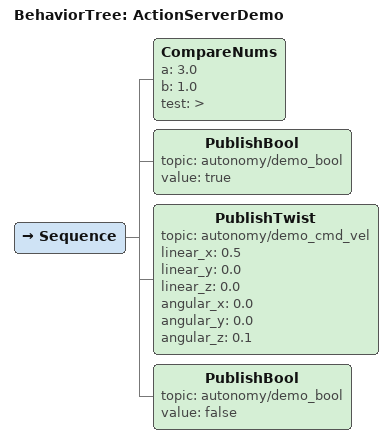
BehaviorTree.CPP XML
<root BTCPP_format="4">
  <BehaviorTree ID="ActionServerDemo">
    <Sequence>
      <!-- Gate: verify a simple numeric comparison passes -->
      <CompareNums a="3.0" b="1.0" test="&gt;"/>

      <!-- Signal that the demo sequence is starting -->
      <PublishBool topic="autonomy/demo_bool" value="true"/>

      <!-- Publish a forward velocity command -->
      <PublishTwist topic="autonomy/demo_cmd_vel"
                    linear_x="0.5" linear_y="0.0" linear_z="0.0"
                    angular_x="0.0" angular_y="0.0" angular_z="0.1"/>

      <!-- Signal that the demo sequence is complete -->
      <PublishBool topic="autonomy/demo_bool" value="false"/>
    </Sequence>
  </BehaviorTree>
</root>
